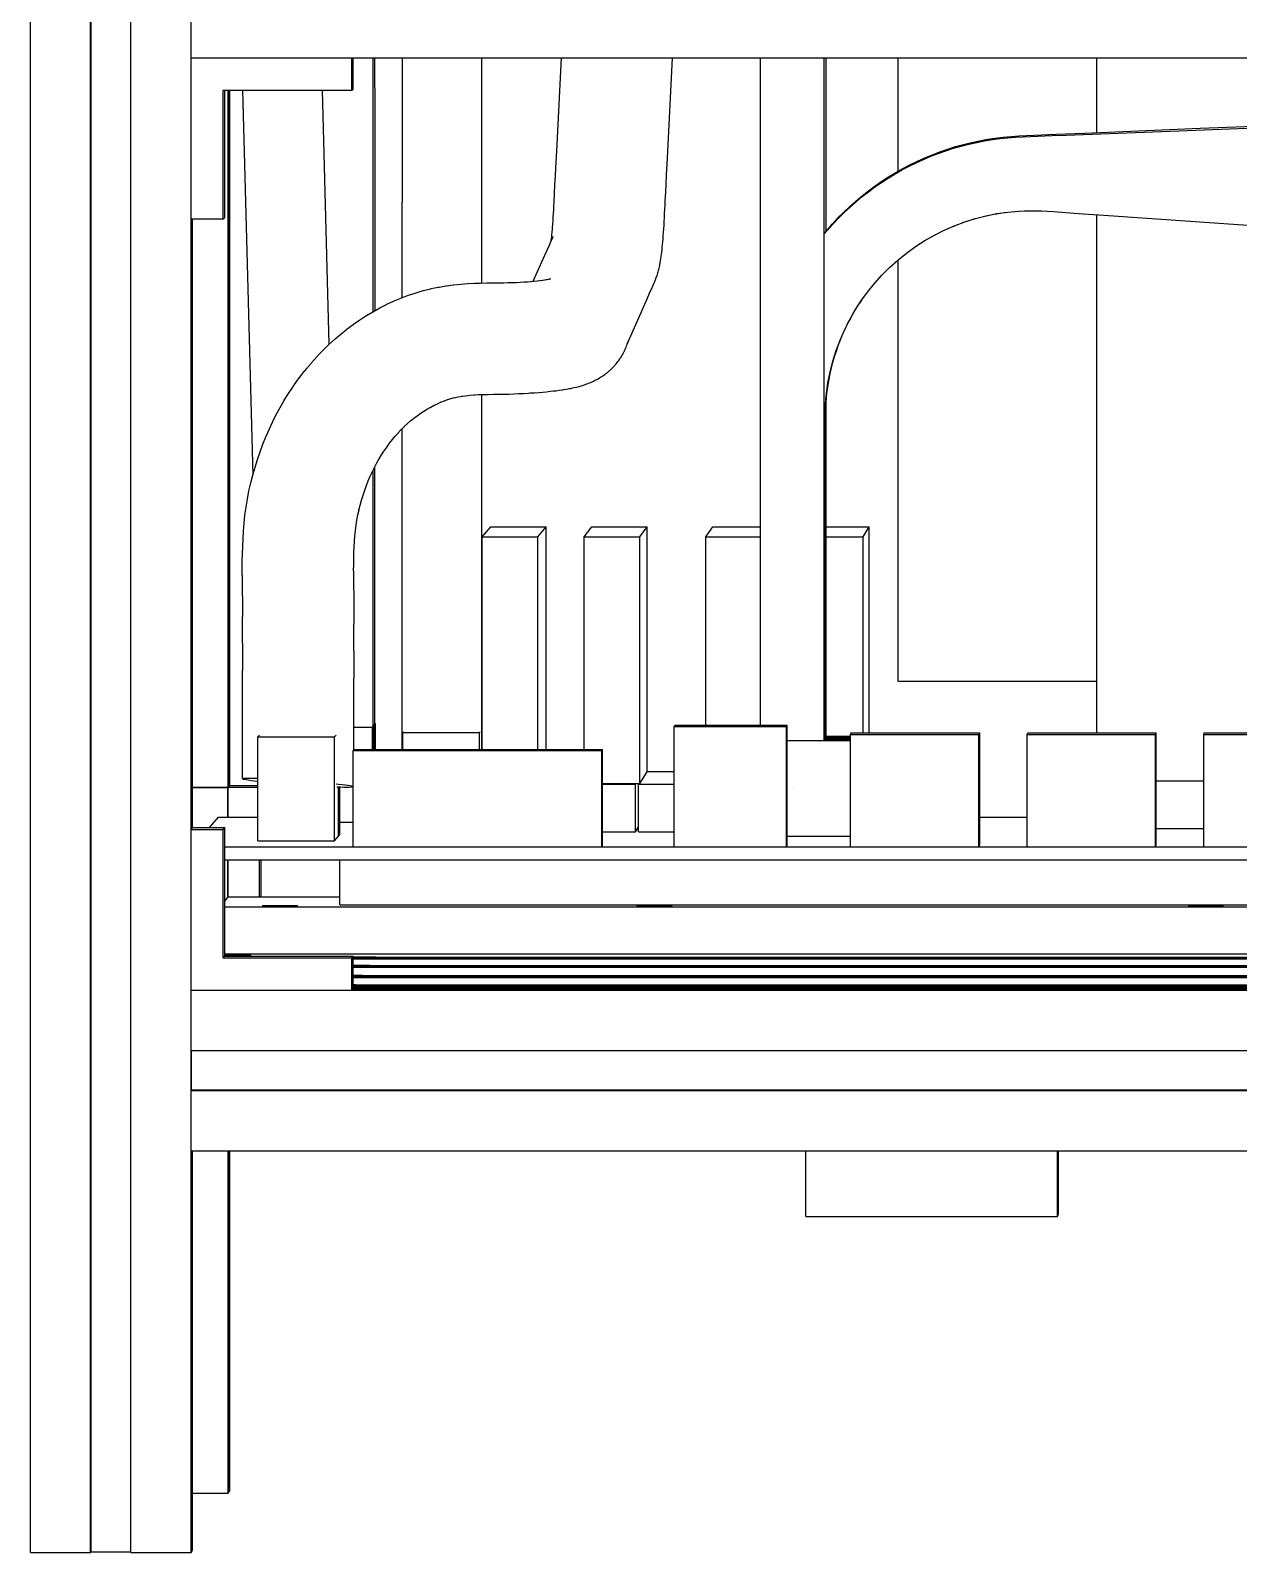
# Model space of a CAD drawing. Header units: millimetres. Extents: x -244 to 244, y -316 to 313.
# Drawn here: x -217.7 to -65.4, y -315.9 to -124.1 of the extents above; entities that cross this region are included whole.
import ezdxf

# ---------------------------------------------------------------- set-up
doc = ezdxf.new("R2010")
doc.units = ezdxf.units.MM
doc.layers.add('VISIBLE', color=7, linetype='Continuous')

msp = doc.modelspace()

# ---------------------------------------------------------------- linework, layer by layer
at = {"layer": 'VISIBLE'}
for p, q in [((-197.47, -315.95), (-197.47, 312.91)), ((-217.72, -315.95), (-217.72, -90.5)), ((-210.13, -315.95), (-210.13, -90.5)), ((-210.06, -315.85), (-210.06, -90.5)), ((-205.06, -315.95), (-205.06, -90.5)), ((-197.47, -127.59), (197.47, -127.59)), ((-177.22, -131.65), (-177.22, -127.59)), ((-177.04, -131.51), (-177.04, -127.59)), ((-174.52, -130.95), (-174.51, -128.06)), ((-174.51, -128.06), (-174.51, -127.59)), ((-174.3, -128.48), (-174.3, -127.59)), ((-174.3, -131.35), (-174.3, -128.48)), ((-170.87, -127.59), (-170.87, -145.75)), ((-160.82, -145.75), (-160.82, -127.59)), ((-151.37, -139.27), (-150.78, -127.59)), ((-137.41, -140.21), (-136.79, -127.59)), ((-125.67, -211.68), (-125.67, -127.59)), ((-117.63, -213.54), (-117.63, -127.59)), ((-117.4, -149.41), (-117.4, -127.59)), ((-108.32, -141.86), (-108.32, -127.59)), ((-83.27, -136.99), (-83.27, -127.59)), ((-193.42, -147.85), (-193.42, -131.65)), ((-193.42, -131.65), (-177.22, -131.65)), ((-193.22, -147.7), (-193.22, -131.65)), ((-192.78, -223.28), (-192.78, -131.65)), ((-192.71, -219.39), (-192.71, -131.65)), ((-192.66, -219.34), (-192.66, -131.65)), ((-192.59, -219.26), (-192.59, -131.65)), ((-191, -131.65), (-189.69, -180.17)), ((-180.94, -131.65), (-180.08, -163.69)), ((-177.22, -131.65), (-177.04, -131.51)), ((-174.52, -136.74), (-174.52, -130.95)), ((-174.3, -131.35), (-174.3, -137.09)), ((-72.92, -136.76), (40.78, -132.33)), ((-70.24, -136.45), (46.01, -131.68)), ((-174.52, -148.32), (-174.52, -136.74)), ((-174.3, -137.09), (-174.3, -148.58)), ((-99.09, -138.23), (-98.08, -138.01)), ((-98.42, -138.22), (-97.43, -138.03)), ((-98.08, -138.01), (-97.07, -137.83)), ((-97.43, -138.03), (-96.44, -137.87)), ((-97.07, -137.83), (-96.07, -137.69)), ((-96.44, -137.87), (-95.46, -137.74)), ((-96.07, -137.69), (-95.07, -137.57)), ((-95.46, -137.74), (-94.49, -137.64)), ((-95.07, -137.57), (-94.08, -137.47)), ((-94.49, -137.64), (-93.52, -137.57)), ((-94.08, -137.47), (-93.1, -137.4)), ((-93.52, -137.57), (-92.57, -137.51)), ((-93.1, -137.4), (-92.14, -137.34)), ((-92.57, -137.51), (-91.63, -137.47)), ((-92.57, -137.51), (-92.57, -137.51)), ((-92.57, -137.51), (-92.57, -137.51)), ((-92.14, -137.34), (-91.19, -137.3)), ((-91.63, -137.47), (-90.71, -137.43)), ((-91.19, -137.3), (-90.25, -137.26)), ((-90.71, -137.43), (-88.9, -137.37)), ((-90.71, -137.43), (-90.71, -137.43)), ((-90.71, -137.43), (-90.71, -137.43)), ((-90.25, -137.26), (-88.41, -137.19)), ((-88.9, -137.37), (-87.12, -137.31)), ((-88.41, -137.19), (-84.77, -137.05)), ((-87.12, -137.31), (-72.92, -136.76)), ((-84.77, -137.05), (-70.24, -136.45)), ((-151.48, -141.42), (-151.37, -139.27)), ((-105.12, -140.37), (-104.2, -139.98)), ((-104.96, -140.17), (-104.01, -139.78)), ((-104.2, -139.98), (-103.26, -139.62)), ((-104.01, -139.78), (-103.05, -139.41)), ((-103.26, -139.62), (-102.31, -139.28)), ((-103.05, -139.41), (-102.07, -139.07)), ((-102.31, -139.28), (-101.35, -138.97)), ((-102.07, -139.07), (-101.09, -138.76)), ((-101.35, -138.97), (-100.38, -138.7)), ((-101.09, -138.76), (-100.09, -138.48)), ((-100.38, -138.7), (-99.4, -138.44)), ((-100.09, -138.48), (-99.09, -138.23)), ((-99.4, -138.44), (-98.42, -138.22)), ((-99.09, -138.23), (-99.09, -138.23)), ((-151.53, -142.5), (-151.48, -141.42)), ((-137.52, -142.36), (-137.41, -140.21)), ((-108.71, -142.2), (-107.84, -141.7)), ((-108.63, -142.04), (-107.74, -141.53)), ((-107.84, -141.7), (-106.95, -141.23)), ((-107.74, -141.53), (-106.83, -141.05)), ((-106.95, -141.23), (-106.04, -140.79)), ((-106.83, -141.05), (-105.9, -140.6)), ((-106.04, -140.79), (-105.12, -140.37)), ((-105.9, -140.6), (-104.96, -140.17)), ((-151.64, -144.65), (-151.59, -143.58)), ((-151.59, -143.58), (-151.53, -142.5)), ((-137.62, -144.52), (-137.57, -143.44)), ((-137.57, -143.44), (-137.52, -142.36)), ((-112.06, -144.33), (-111.23, -143.72)), ((-112.06, -144.44), (-111.25, -143.84)), ((-111.25, -143.84), (-110.42, -143.27)), ((-111.23, -143.72), (-110.38, -143.13)), ((-110.42, -143.27), (-109.57, -142.72)), ((-110.38, -143.13), (-109.52, -142.57)), ((-109.57, -142.72), (-108.71, -142.2)), ((-109.52, -142.57), (-108.63, -142.04)), ((-170.87, -157.81), (-170.87, -145.75)), ((-160.82, -155.95), (-160.82, -145.75)), ((-151.72, -146.21), (-151.69, -145.7)), ((-151.69, -145.7), (-151.64, -144.65)), ((-137.7, -146.13), (-137.68, -145.6)), ((-137.68, -145.6), (-137.62, -144.52)), ((-114.43, -146.32), (-113.66, -145.63)), ((-114.39, -146.37), (-113.63, -145.7)), ((-113.66, -145.63), (-112.87, -144.97)), ((-113.63, -145.7), (-112.85, -145.06)), ((-112.87, -144.97), (-112.06, -144.33)), ((-112.85, -145.06), (-112.06, -144.44)), ((-193.42, -147.85), (-193.22, -147.7)), ((-151.83, -148.12), (-151.8, -147.67)), ((-151.8, -147.67), (-151.78, -147.2)), ((-151.78, -147.2), (-151.75, -146.71)), ((-151.75, -146.71), (-151.72, -146.21)), ((-137.81, -148.19), (-137.78, -147.69)), ((-137.78, -147.69), (-137.76, -147.18)), ((-137.76, -147.18), (-137.73, -146.66)), ((-137.73, -146.66), (-137.7, -146.13)), ((-115.91, -147.75), (-115.18, -147.02)), ((-115.84, -147.76), (-115.12, -147.05)), ((-115.18, -147.02), (-114.43, -146.32)), ((-115.12, -147.05), (-114.39, -146.37)), ((-98.59, -147.82), (-97.24, -147.48)), ((-97.6, -147.57), (-97.25, -147.49)), ((-97.25, -147.49), (-96.83, -147.4)), ((-97.24, -147.48), (-95.87, -147.2)), ((-97.24, -147.48), (-97.24, -147.48)), ((-97.24, -147.48), (-97.24, -147.48)), ((-96.29, -147.29), (-95.88, -147.21)), ((-95.88, -147.21), (-95.41, -147.14)), ((-95.87, -147.2), (-94.49, -147)), ((-95.87, -147.2), (-95.87, -147.2)), ((-95.87, -147.2), (-95.87, -147.2)), ((-94.97, -147.07), (-94.5, -147.01)), ((-94.5, -147.01), (-94.02, -146.96)), ((-94.49, -147), (-93.1, -146.88)), ((-94.49, -147), (-94.49, -147)), ((-94.49, -147), (-94.49, -147)), ((-93.59, -146.92), (-93.11, -146.89)), ((-93.11, -146.89), (-92.41, -146.85)), ((-93.1, -146.88), (-93.1, -146.88)), ((-92.41, -146.85), (-91.7, -146.84)), ((-91.7, -146.84), (-90.98, -146.85)), ((-90.98, -146.85), (-90.25, -146.87)), ((-90.25, -146.87), (-89.5, -146.9)), ((-89.5, -146.9), (-88.75, -146.95)), ((-88.75, -146.95), (-87.2, -147.06)), ((-87.2, -147.06), (-85.61, -147.17)), ((-85.61, -147.17), (-82.4, -147.4)), ((-83.27, -212.62), (-83.27, -147.34)), ((-82.4, -147.4), (-15.17, -152.06)), ((-197.47, -147.85), (-193.42, -147.85)), ((-197.39, -224.72), (-197.39, -147.85)), ((-197.34, -224.67), (-197.34, -147.85)), ((-197.27, -224.58), (-197.27, -147.85)), ((-174.52, -159.56), (-174.52, -148.32)), ((-174.3, -148.58), (-174.3, -159.44)), ((-151.97, -149.86), (-151.94, -149.53)), ((-151.94, -149.53), (-151.91, -149.17)), ((-151.92, -149.27), (-151.89, -148.95)), ((-151.91, -149.17), (-151.91, -149.17)), ((-151.89, -148.95), (-151.86, -148.54)), ((-151.86, -148.54), (-151.83, -148.12)), ((-137.93, -149.99), (-137.9, -149.57)), ((-137.9, -149.57), (-137.87, -149.14)), ((-137.87, -149.14), (-137.84, -148.67)), ((-137.84, -148.67), (-137.81, -148.19)), ((-117.63, -149.75), (-117.2, -149.24)), ((-117.63, -149.68), (-117.29, -149.28)), ((-117.29, -149.28), (-116.61, -148.51)), ((-117.2, -149.24), (-116.53, -148.49)), ((-116.61, -148.51), (-115.91, -147.75)), ((-116.53, -148.49), (-115.84, -147.76)), ((-103.76, -149.91), (-102.51, -149.29)), ((-102.68, -149.37), (-102.52, -149.29)), ((-102.52, -149.29), (-102.31, -149.2)), ((-102.51, -149.29), (-101.23, -148.73)), ((-102.51, -149.29), (-101.23, -148.73)), ((-102.51, -149.29), (-102.51, -149.29)), ((-102.51, -149.29), (-102.51, -149.29)), ((-101.45, -148.82), (-101.24, -148.74)), ((-101.24, -148.74), (-100.99, -148.64)), ((-101.23, -148.73), (-99.92, -148.24)), ((-101.23, -148.73), (-101.23, -148.73)), ((-101.23, -148.73), (-101.23, -148.73)), ((-100.19, -148.34), (-99.93, -148.25)), ((-99.93, -148.25), (-99.63, -148.15)), ((-99.92, -148.24), (-98.59, -147.82)), ((-99.92, -148.24), (-99.92, -148.24)), ((-99.92, -148.24), (-99.92, -148.24)), ((-98.9, -147.92), (-98.6, -147.83)), ((-98.6, -147.83), (-98.25, -147.74)), ((-98.59, -147.82), (-98.59, -147.82)), ((-98.59, -147.82), (-98.59, -147.82)), ((-152.87, -152.45), (-152.3, -151.18)), ((-152.3, -151.18), (-152.15, -150.86)), ((-152.15, -150.86), (-152.01, -150.54)), ((-152.06, -150.65), (-152.05, -150.58)), ((-152.05, -150.58), (-152.02, -150.31)), ((-152.02, -150.35), (-152, -150.18)), ((-152.02, -150.31), (-152.02, -150.31)), ((-152.01, -150.54), (-151.94, -150.39)), ((-152, -150.18), (-151.97, -149.86)), ((-151.94, -150.39), (-151.87, -150.24)), ((-151.87, -150.24), (-151.8, -150.09)), ((-138.09, -151.76), (-138.06, -151.43)), ((-138.06, -151.43), (-138.03, -151.1)), ((-138.03, -151.1), (-138, -150.75)), ((-138, -150.75), (-137.96, -150.38)), ((-137.96, -150.38), (-137.93, -149.99)), ((-107.27, -152.18), (-106.14, -151.36)), ((-106.2, -151.4), (-106.15, -151.37)), ((-106.15, -151.37), (-106.07, -151.31)), ((-106.14, -151.36), (-104.97, -150.61)), ((-106.14, -151.36), (-106.14, -151.36)), ((-106.14, -151.36), (-106.14, -151.36)), ((-105.06, -150.66), (-104.98, -150.61)), ((-104.98, -150.61), (-104.86, -150.54)), ((-104.97, -150.61), (-103.76, -149.91)), ((-104.97, -150.61), (-104.97, -150.6)), ((-104.97, -150.61), (-104.97, -150.61)), ((-103.89, -149.99), (-103.76, -149.92)), ((-103.76, -149.92), (-103.6, -149.84)), ((-103.76, -149.91), (-103.76, -149.91)), ((-103.76, -149.91), (-103.76, -149.91)), ((-154.33, -155.72), (-152.87, -152.45)), ((-138.35, -153.55), (-138.32, -153.39)), ((-138.32, -153.39), (-138.28, -153.18)), ((-138.28, -153.18), (-138.23, -152.84)), ((-138.23, -152.84), (-138.2, -152.61)), ((-138.2, -152.61), (-138.16, -152.35)), ((-138.16, -152.35), (-138.13, -152.07)), ((-138.13, -152.07), (-138.09, -151.76)), ((-109.4, -153.99), (-108.36, -153.05)), ((-108.37, -153.06), (-108.35, -153.05)), ((-108.36, -153.05), (-107.27, -152.18)), ((-108.36, -153.05), (-108.36, -153.05)), ((-108.32, -206.12), (-108.32, -153.03)), ((-107.3, -152.2), (-107.28, -152.18)), ((-107.28, -152.18), (-107.23, -152.15)), ((-107.27, -152.18), (-107.27, -152.18)), ((-107.27, -152.18), (-107.27, -152.18)), ((-138.87, -155.43), (-138.81, -155.27)), ((-138.81, -155.27), (-138.75, -155.11)), ((-138.75, -155.11), (-138.71, -155)), ((-138.71, -155), (-138.66, -154.84)), ((-138.66, -154.84), (-138.61, -154.67)), ((-138.61, -154.67), (-138.58, -154.55)), ((-138.58, -154.55), (-138.53, -154.38)), ((-138.53, -154.38), (-138.5, -154.24)), ((-138.5, -154.24), (-138.46, -154.07)), ((-138.46, -154.07), (-138.42, -153.91)), ((-138.42, -153.91), (-138.38, -153.74)), ((-138.38, -153.74), (-138.35, -153.55)), ((-111.32, -156.02), (-110.39, -154.98)), ((-110.39, -154.98), (-109.4, -153.99)), ((-170.06, -157.5), (-169.2, -157.21)), ((-169.2, -157.21), (-169.11, -157.18)), ((-169.11, -157.18), (-169.07, -157.17)), ((-169.07, -157.17), (-168.19, -156.91)), ((-168.19, -156.91), (-168.15, -156.9)), ((-168.15, -156.9), (-167.27, -156.68)), ((-167.27, -156.68), (-167.23, -156.67)), ((-167.23, -156.67), (-167.18, -156.66)), ((-167.18, -156.66), (-166.3, -156.48)), ((-166.3, -156.48), (-166.25, -156.47)), ((-166.25, -156.47), (-166.21, -156.46)), ((-166.21, -156.46), (-165.33, -156.31)), ((-165.33, -156.31), (-165.28, -156.31)), ((-165.28, -156.31), (-164.42, -156.19)), ((-164.42, -156.19), (-164.37, -156.18)), ((-164.37, -156.18), (-164.32, -156.18)), ((-164.32, -156.18), (-163.47, -156.09)), ((-163.47, -156.09), (-163.42, -156.09)), ((-163.42, -156.09), (-162.59, -156.02)), ((-162.59, -156.02), (-162.54, -156.02)), ((-162.54, -156.02), (-161.74, -155.98)), ((-161.74, -155.98), (-161.69, -155.98)), ((-161.69, -155.98), (-160.92, -155.95)), ((-160.92, -155.95), (-160.17, -155.93)), ((-160.17, -155.93), (-160.12, -155.93)), ((-160.12, -155.93), (-159.41, -155.92)), ((-159.41, -155.92), (-158.73, -155.92)), ((-158.73, -155.92), (-158.09, -155.91)), ((-158.09, -155.91), (-157.47, -155.9)), ((-157.52, -155.9), (-156.95, -155.89)), ((-157.47, -155.9), (-157.47, -155.9)), ((-156.97, -155.89), (-156.46, -155.87)), ((-156.95, -155.89), (-156.95, -155.89)), ((-156.47, -155.87), (-155.99, -155.84)), ((-156.46, -155.87), (-156.46, -155.87)), ((-155.99, -155.84), (-155.48, -155.81)), ((-155.52, -155.81), (-155.06, -155.78)), ((-155.48, -155.81), (-155.48, -155.81)), ((-155.06, -155.78), (-154.59, -155.74)), ((-154.62, -155.74), (-154.21, -155.71)), ((-154.59, -155.74), (-154.59, -155.74)), ((-154.21, -155.71), (-153.78, -155.66)), ((-153.83, -155.67), (-153.45, -155.63)), ((-153.78, -155.66), (-153.78, -155.66)), ((-153.49, -155.63), (-153.14, -155.59)), ((-153.45, -155.63), (-153.45, -155.63)), ((-153.18, -155.6), (-152.86, -155.55)), ((-153.14, -155.59), (-153.14, -155.59)), ((-152.91, -155.56), (-152.6, -155.51)), ((-152.86, -155.55), (-152.86, -155.55)), ((-152.68, -155.52), (-152.44, -155.48)), ((-152.6, -155.51), (-152.6, -155.51)), ((-152.48, -155.49), (-152.24, -155.44)), ((-152.44, -155.48), (-152.44, -155.48)), ((-152.31, -155.46), (-152.21, -155.44)), ((-152.24, -155.44), (-152.14, -155.42)), ((-152.24, -155.44), (-152.24, -155.44)), ((-152.23, -155.44), (-152.23, -155.44)), ((-152.23, -155.44), (-152.23, -155.44)), ((-152.21, -155.43), (-152.09, -155.4)), ((-152.14, -155.42), (-152.14, -155.42)), ((-152.09, -155.4), (-152.09, -155.4)), ((-140.1, -158.22), (-139.53, -156.94)), ((-139.53, -156.94), (-139.39, -156.62)), ((-139.39, -156.62), (-139.25, -156.31)), ((-139.25, -156.31), (-139.18, -156.16)), ((-139.23, -156.26), (-139.11, -156.01)), ((-139.18, -156.16), (-139.18, -156.16)), ((-139.11, -156.01), (-139.07, -155.93)), ((-139.07, -155.93), (-139.01, -155.77)), ((-139.01, -155.77), (-138.97, -155.69)), ((-138.97, -155.69), (-138.94, -155.61)), ((-138.94, -155.61), (-138.9, -155.53)), ((-138.9, -155.53), (-138.87, -155.43)), ((-113.01, -158.24), (-112.2, -157.11)), ((-112.2, -157.11), (-111.32, -156.02)), ((-174.47, -159.53), (-173.67, -159.09)), ((-173.67, -159.09), (-172.85, -158.67)), ((-172.85, -158.67), (-172.77, -158.63)), ((-172.77, -158.63), (-171.94, -158.25)), ((-171.94, -158.25), (-171.85, -158.21)), ((-171.85, -158.21), (-171.01, -157.86)), ((-171.01, -157.86), (-170.92, -157.83)), ((-170.92, -157.83), (-170.06, -157.5)), ((-142.36, -163.36), (-140.1, -158.22)), ((-113.99, -159.81), (-113.61, -159.18)), ((-113.77, -159.42), (-113.01, -158.24)), ((-113.61, -159.18), (-113.4, -158.84)), ((-113.16, -158.47), (-112.91, -158.09)), ((-177.04, -161.18), (-176.97, -161.13)), ((-176.97, -161.13), (-176.2, -160.6)), ((-176.2, -160.6), (-175.42, -160.09)), ((-175.42, -160.09), (-175.35, -160.05)), ((-175.35, -160.05), (-174.55, -159.57)), ((-174.55, -159.57), (-174.47, -159.53)), ((-115.09, -161.88), (-114.46, -160.63)), ((-115.01, -161.78), (-114.69, -161.11)), ((-114.69, -161.11), (-114.35, -160.46)), ((-114.46, -160.63), (-113.77, -159.42)), ((-114.35, -160.46), (-113.99, -159.81)), ((-180.08, -163.69), (-179.37, -163.05)), ((-179.37, -163.05), (-179.31, -162.99)), ((-179.31, -162.99), (-178.59, -162.38)), ((-178.59, -162.38), (-177.86, -161.79)), ((-177.86, -161.79), (-177.79, -161.74)), ((-177.79, -161.74), (-177.04, -161.18)), ((-115.64, -163.16), (-115.09, -161.88)), ((-115.6, -163.13), (-115.32, -162.45)), ((-115.32, -162.45), (-115.01, -161.78)), ((-181.48, -165.1), (-180.82, -164.41)), ((-180.82, -164.41), (-180.76, -164.35)), ((-180.76, -164.35), (-180.08, -163.69)), ((-143.12, -165.04), (-142.96, -164.74)), ((-142.96, -164.74), (-142.91, -164.65)), ((-142.91, -164.65), (-142.76, -164.34)), ((-142.76, -164.34), (-142.69, -164.18)), ((-142.69, -164.18), (-142.66, -164.1)), ((-142.66, -164.1), (-142.63, -164.02)), ((-142.63, -164.02), (-142.56, -163.85)), ((-142.56, -163.85), (-142.5, -163.69)), ((-142.5, -163.69), (-142.45, -163.53)), ((-142.49, -163.66), (-142.36, -163.36)), ((-142.48, -163.62), (-142.47, -163.61)), ((-142.47, -163.61), (-142.47, -163.61)), ((-142.45, -163.53), (-142.39, -163.36)), ((-142.39, -163.36), (-142.39, -163.36)), ((-116.55, -165.8), (-116.13, -164.47)), ((-116.34, -165.22), (-116.11, -164.52)), ((-116.13, -164.47), (-115.64, -163.16)), ((-116.11, -164.52), (-115.87, -163.82)), ((-115.87, -163.82), (-115.6, -163.13)), ((-183.42, -167.36), (-182.85, -166.66)), ((-182.85, -166.66), (-182.81, -166.6)), ((-182.81, -166.6), (-182.18, -165.87)), ((-182.18, -165.87), (-182.13, -165.81)), ((-182.13, -165.81), (-181.53, -165.15)), ((-181.53, -165.15), (-181.48, -165.1)), ((-144.69, -166.97), (-144.6, -166.89)), ((-144.6, -166.89), (-144.54, -166.83)), ((-144.54, -166.83), (-144.47, -166.77)), ((-144.47, -166.77), (-144.41, -166.71)), ((-144.41, -166.71), (-144.29, -166.59)), ((-144.29, -166.59), (-144.17, -166.46)), ((-144.17, -166.46), (-144.06, -166.33)), ((-144.06, -166.33), (-143.98, -166.25)), ((-143.98, -166.25), (-143.87, -166.12)), ((-143.87, -166.12), (-143.76, -165.98)), ((-143.76, -165.98), (-143.65, -165.85)), ((-143.65, -165.85), (-143.55, -165.71)), ((-143.55, -165.71), (-143.45, -165.57)), ((-143.45, -165.57), (-143.36, -165.42)), ((-143.45, -165.57), (-143.4, -165.48)), ((-143.45, -165.57), (-143.45, -165.57)), ((-143.4, -165.48), (-143.38, -165.46)), ((-143.36, -165.42), (-143.3, -165.33)), ((-143.3, -165.33), (-143.12, -165.04)), ((-143.3, -165.33), (-143.3, -165.33)), ((-143.3, -165.33), (-143.3, -165.33)), ((-116.9, -167.16), (-116.55, -165.8)), ((-116.89, -167.36), (-116.73, -166.64)), ((-116.73, -166.64), (-116.54, -165.93)), ((-116.54, -165.93), (-116.34, -165.22)), ((-184.61, -169), (-184.05, -168.2)), ((-184.05, -168.2), (-183.46, -167.42)), ((-183.46, -167.42), (-183.42, -167.36)), ((-148.13, -168.86), (-147.9, -168.78)), ((-147.9, -168.78), (-147.58, -168.67)), ((-147.58, -168.67), (-147.43, -168.61)), ((-147.43, -168.61), (-147.23, -168.53)), ((-147.23, -168.53), (-147.07, -168.47)), ((-147.07, -168.47), (-146.91, -168.4)), ((-146.91, -168.4), (-146.74, -168.32)), ((-146.74, -168.32), (-146.59, -168.25)), ((-146.59, -168.25), (-146.43, -168.17)), ((-146.43, -168.17), (-146.28, -168.09)), ((-146.28, -168.09), (-146.13, -168.01)), ((-146.13, -168.01), (-145.99, -167.92)), ((-145.99, -167.92), (-145.84, -167.83)), ((-145.84, -167.83), (-145.7, -167.74)), ((-145.7, -167.74), (-145.55, -167.65)), ((-145.55, -167.65), (-145.41, -167.55)), ((-145.41, -167.55), (-145.29, -167.46)), ((-145.29, -167.46), (-145.16, -167.36)), ((-145.16, -167.36), (-145.02, -167.25)), ((-145.02, -167.25), (-144.89, -167.14)), ((-144.89, -167.14), (-144.76, -167.03)), ((-144.76, -167.03), (-144.69, -166.97)), ((-117.37, -169.91), (-117.17, -168.52)), ((-117.26, -169.55), (-117.16, -168.81)), ((-117.17, -168.52), (-116.9, -167.16)), ((-117.17, -168.52), (-116.9, -167.16)), ((-117.16, -168.81), (-117.04, -168.08)), ((-117.04, -168.08), (-116.89, -167.36)), ((-185.75, -170.77), (-185.72, -170.72)), ((-185.72, -170.72), (-185.19, -169.88)), ((-185.19, -169.88), (-184.65, -169.06)), ((-184.65, -169.06), (-184.61, -169)), ((-165.57, -170.8), (-165.1, -170.63)), ((-165.14, -170.65), (-164.68, -170.51)), ((-165.1, -170.63), (-165.1, -170.63)), ((-164.72, -170.52), (-164.25, -170.39)), ((-164.68, -170.51), (-164.68, -170.51)), ((-164.28, -170.4), (-163.81, -170.3)), ((-164.25, -170.39), (-164.25, -170.39)), ((-163.81, -170.3), (-163.26, -170.2)), ((-163.37, -170.22), (-162.89, -170.15)), ((-163.26, -170.2), (-163.26, -170.2)), ((-162.89, -170.15), (-162.3, -170.09)), ((-162.3, -170.09), (-161.7, -170.04)), ((-161.83, -170.05), (-161.28, -170.02)), ((-161.7, -170.04), (-161.7, -170.04)), ((-161.28, -170.02), (-160.64, -170)), ((-160.82, -214.73), (-160.82, -170)), ((-160.64, -170), (-160, -169.98)), ((-160, -169.98), (-159.34, -169.97)), ((-159.34, -169.97), (-158.68, -169.97)), ((-158.68, -169.97), (-158.02, -169.96)), ((-158.02, -169.96), (-157.38, -169.94)), ((-157.38, -169.94), (-156.75, -169.92)), ((-156.75, -169.92), (-156.14, -169.89)), ((-156.14, -169.89), (-155.55, -169.86)), ((-155.55, -169.86), (-154.98, -169.83)), ((-154.98, -169.83), (-154.7, -169.81)), ((-154.7, -169.81), (-154.15, -169.78)), ((-154.15, -169.78), (-153.63, -169.74)), ((-153.63, -169.74), (-153.12, -169.69)), ((-153.12, -169.69), (-152.65, -169.65)), ((-152.65, -169.65), (-152.19, -169.6)), ((-152.19, -169.6), (-151.76, -169.55)), ((-151.76, -169.55), (-151.45, -169.52)), ((-151.45, -169.52), (-151.04, -169.46)), ((-151.04, -169.46), (-150.65, -169.4)), ((-150.65, -169.4), (-150.5, -169.38)), ((-150.5, -169.38), (-150.13, -169.32)), ((-150.13, -169.32), (-149.79, -169.26)), ((-149.79, -169.26), (-149.63, -169.23)), ((-149.63, -169.23), (-149.32, -169.16)), ((-149.32, -169.16), (-149.16, -169.13)), ((-149.16, -169.13), (-148.87, -169.06)), ((-148.87, -169.06), (-148.71, -169.02)), ((-148.71, -169.02), (-148.55, -168.98)), ((-148.55, -168.98), (-148.29, -168.9)), ((-148.29, -168.9), (-148.13, -168.86)), ((-117.49, -171.33), (-117.44, -170.61)), ((-117.44, -170.61), (-117.37, -169.91)), ((-117.4, -171.04), (-117.34, -170.29)), ((-117.34, -170.29), (-117.26, -169.55)), ((-187.17, -173.41), (-186.72, -172.51)), ((-186.72, -172.51), (-186.24, -171.63)), ((-186.24, -171.63), (-185.75, -170.77)), ((-168.98, -172.68), (-168.52, -172.35)), ((-168.57, -172.39), (-168.12, -172.09)), ((-168.52, -172.35), (-168.52, -172.35)), ((-168.12, -172.09), (-167.64, -171.8)), ((-167.71, -171.84), (-167.32, -171.62)), ((-167.64, -171.8), (-167.64, -171.8)), ((-167.32, -171.62), (-166.83, -171.36)), ((-166.85, -171.37), (-166.42, -171.16)), ((-166.83, -171.36), (-166.83, -171.36)), ((-166.42, -171.16), (-165.93, -170.94)), ((-166, -170.97), (-165.52, -170.78)), ((-165.93, -170.94), (-165.93, -170.94)), ((-165.52, -170.78), (-165.52, -170.78)), ((-117.54, -172.8), (-117.52, -172.06)), ((-117.52, -172.06), (-117.49, -171.33)), ((-117.48, -173.39), (-117.47, -172.59)), ((-117.47, -172.59), (-117.44, -171.81)), ((-117.44, -171.81), (-117.4, -171.04)), ((-117.4, -213.12), (-117.4, -171.03)), ((-188.01, -175.25), (-187.6, -174.32)), ((-187.6, -174.32), (-187.17, -173.41)), ((-171.35, -174.83), (-170.98, -174.43)), ((-170.98, -174.43), (-170.56, -174.02)), ((-170.87, -214.73), (-170.87, -174.33)), ((-170.59, -174.05), (-170.19, -173.67)), ((-170.56, -174.02), (-170.56, -174.02)), ((-170.19, -173.67), (-169.75, -173.29)), ((-169.8, -173.33), (-169.37, -172.98)), ((-169.75, -173.29), (-169.75, -173.29)), ((-169.38, -172.99), (-168.98, -172.68)), ((-169.37, -172.98), (-169.37, -172.98)), ((-117.55, -174.32), (-117.54, -172.8)), ((-117.55, -174.32), (-117.55, -174.35)), ((-117.55, -174.35), (-117.55, -174.99)), ((-117.48, -175.02), (-117.48, -173.39)), ((-188.77, -177.22), (-188.42, -176.27)), ((-188.42, -176.27), (-188.04, -175.34)), ((-188.04, -175.34), (-188.01, -175.25)), ((-172.79, -176.62), (-172.44, -176.14)), ((-172.44, -176.14), (-172.07, -175.66)), ((-172.09, -175.69), (-171.73, -175.26)), ((-172.07, -175.66), (-172.07, -175.66)), ((-171.73, -175.26), (-171.33, -174.81)), ((-171.33, -174.81), (-171.33, -174.81)), ((-117.55, -176.76), (-117.55, -174.99)), ((-117.48, -175.02), (-117.47, -176.7)), ((-189.4, -179.16), (-189.1, -178.18)), ((-189.1, -178.18), (-188.77, -177.22)), ((-174.05, -178.63), (-173.74, -178.08)), ((-173.75, -178.1), (-173.45, -177.61)), ((-173.74, -178.08), (-173.74, -178.08)), ((-173.45, -177.61), (-173.12, -177.08)), ((-173.12, -177.08), (-172.76, -176.58)), ((-172.76, -176.58), (-172.76, -176.58)), ((-117.55, -190.98), (-117.55, -176.76)), ((-117.48, -192.03), (-117.47, -178.4)), ((-117.47, -178.4), (-117.47, -176.7)), ((-189.94, -181.15), (-189.68, -180.15)), ((-189.68, -180.15), (-189.4, -179.16)), ((-175.13, -180.88), (-174.88, -180.29)), ((-174.88, -180.29), (-174.61, -179.71)), ((-174.61, -179.72), (-174.35, -179.19)), ((-174.61, -179.71), (-174.61, -179.71)), ((-174.52, -214.73), (-174.52, -179.53)), ((-174.35, -179.19), (-174.05, -178.63)), ((-174.3, -211.55), (-174.3, -179.1)), ((-190.37, -183.18), (-190.17, -182.16)), ((-190.17, -182.16), (-189.94, -181.15)), ((-175.78, -182.67), (-175.57, -182.05)), ((-175.57, -182.05), (-175.35, -181.44)), ((-175.36, -181.47), (-175.13, -180.88)), ((-175.35, -181.44), (-175.35, -181.44)), ((-190.54, -184.2), (-190.37, -183.18)), ((-176.3, -184.57), (-176.14, -183.93)), ((-176.14, -183.93), (-175.97, -183.3)), ((-175.97, -183.3), (-175.78, -182.67)), ((-190.78, -186.22), (-190.68, -185.21)), ((-190.68, -185.21), (-190.54, -184.2)), ((-176.66, -186.48), (-176.56, -185.82)), ((-176.56, -185.82), (-176.43, -185.18)), ((-176.43, -185.18), (-176.29, -184.54)), ((-176.43, -185.18), (-176.43, -185.18)), ((-176.29, -184.54), (-176.29, -184.54)), ((-190.92, -188.19), (-190.86, -187.21)), ((-190.86, -187.21), (-190.78, -186.22)), ((-176.87, -188.5), (-176.82, -187.81)), ((-176.82, -187.81), (-176.75, -187.14)), ((-176.75, -187.14), (-176.66, -186.48)), ((-160.75, -187.93), (-159.69, -186.69)), ((-160.75, -214.73), (-160.75, -187.93)), ((-160.75, -187.93), (-153.73, -187.93)), ((-159.69, -186.69), (-152.72, -186.69)), ((-153.73, -187.93), (-152.72, -186.69)), ((-153.73, -214.73), (-153.73, -187.93)), ((-152.72, -214.73), (-152.72, -186.69)), ((-147.92, -187.93), (-146.94, -186.69)), ((-147.92, -214.73), (-147.92, -187.93)), ((-147.92, -187.93), (-140.9, -187.93)), ((-146.94, -186.69), (-139.96, -186.69)), ((-140.9, -187.93), (-139.96, -186.69)), ((-140.9, -219.02), (-140.9, -187.93)), ((-139.96, -217.57), (-139.96, -186.69)), ((-132.57, -187.93), (-131.7, -186.69)), ((-132.57, -211.68), (-132.57, -187.93)), ((-132.57, -187.93), (-125.67, -187.93)), ((-131.7, -186.69), (-125.67, -186.69)), ((-117.4, -186.69), (-111.97, -186.69)), ((-117.4, -187.93), (-112.72, -187.93)), ((-112.72, -187.93), (-111.97, -186.69)), ((-112.72, -212.62), (-112.72, -187.93)), ((-111.97, -212.62), (-111.97, -186.69)), ((-190.99, -190.1), (-190.96, -189.16)), ((-190.96, -189.16), (-190.92, -188.19)), ((-176.93, -189.93), (-176.91, -189.21)), ((-176.91, -189.21), (-176.87, -188.5)), ((-191.02, -191.92), (-191.01, -191.02)), ((-191.01, -191.02), (-190.99, -190.1)), ((-176.97, -192.23), (-176.96, -191.44)), ((-176.96, -191.44), (-176.95, -190.68)), ((-176.95, -190.68), (-176.93, -189.93)), ((-117.55, -213.4), (-117.55, -190.98)), ((-191.02, -192.81), (-191.02, -191.92)), ((-191.02, -192.81), (-191.01, -194.56)), ((-176.97, -192.23), (-176.97, -193.85)), ((-117.48, -213.26), (-117.48, -192.03)), ((-191.01, -194.56), (-191, -196.27)), ((-176.97, -193.85), (-176.95, -195.51)), ((-176.95, -195.51), (-176.94, -197.21)), ((-191, -196.27), (-191, -197.96)), ((-176.94, -197.21), (-176.93, -198.93)), ((-191, -201.35), (-191, -197.96)), ((-176.94, -202.36), (-176.93, -198.93)), ((-117.55, -199.04), (-117.55, -213.4)), ((-191, -201.35), (-191, -204.77)), ((-176.94, -202.36), (-176.94, -205.76)), ((-191, -218.41), (-191, -204.77)), ((-176.94, -214.75), (-176.94, -205.76)), ((-108.32, -206.12), (-83.27, -206.12)), ((-189.05, -213.15), (-188.85, -212.92)), ((-179.37, -213.15), (-179.18, -212.92)), ((-176.94, -211.92), (-174.61, -211.92)), ((-174.61, -211.92), (-174.43, -211.71)), ((-174.61, -214.73), (-174.61, -211.92)), ((-174.52, -211.66), (-174.39, -211.66)), ((-174.52, -211.71), (-174.43, -211.71)), ((-174.43, -214.73), (-174.43, -211.71)), ((-174.39, -211.66), (-174.22, -211.45)), ((-174.39, -214.73), (-174.39, -211.66)), ((-174.3, -211.45), (-174.22, -211.45)), ((-174.22, -214.73), (-174.22, -211.45)), ((-170.75, -212.58), (-170.68, -212.5)), ((-170.75, -214.73), (-170.75, -212.58)), ((-170.75, -212.58), (-161.09, -212.58)), ((-161.09, -212.58), (-161.03, -212.5)), ((-161.09, -214.73), (-161.09, -212.58)), ((-136.57, -211.84), (-136.47, -211.68)), ((-136.57, -227.01), (-136.57, -211.84)), ((-136.57, -211.84), (-122.41, -211.84)), ((-136.47, -211.68), (-122.31, -211.68)), ((-122.41, -211.84), (-122.31, -211.68)), ((-122.41, -227.01), (-122.41, -211.84)), ((-122.31, -226.84), (-122.31, -211.68)), ((-114.31, -212.85), (-114.19, -212.62)), ((-114.31, -227.01), (-114.31, -212.85)), ((-114.31, -212.85), (-98.13, -212.85)), ((-114.19, -212.62), (-98.02, -212.62)), ((-98.13, -212.85), (-98.02, -212.62)), ((-98.13, -227.01), (-98.13, -212.85)), ((-98.02, -226.77), (-98.02, -212.62)), ((-92.06, -212.85), (-91.96, -212.62)), ((-92.06, -227.01), (-92.06, -212.85)), ((-92.06, -212.85), (-75.87, -212.85)), ((-91.96, -212.62), (-75.79, -212.62)), ((-75.87, -212.85), (-75.79, -212.62)), ((-75.87, -227.01), (-75.87, -212.85)), ((-75.79, -226.77), (-75.79, -212.62)), ((-69.8, -212.85), (-69.73, -212.62)), ((-69.8, -227.01), (-69.8, -212.85)), ((-69.8, -212.85), (-53.62, -212.85)), ((-69.73, -212.62), (-53.56, -212.62)), ((-189.05, -226.25), (-189.05, -213.15)), ((-189.05, -213.15), (-179.37, -213.15)), ((-179.37, -226.25), (-179.37, -213.15)), ((-177.04, -214.87), (-176.92, -214.73)), ((-176.92, -214.73), (-145.58, -214.73)), ((-145.68, -214.87), (-145.58, -214.73)), ((-145.58, -226.86), (-145.58, -214.73)), ((-122.31, -213.59), (-114.31, -213.59)), ((-117.63, -213.45), (-114.31, -213.45)), ((-117.63, -213.5), (-114.31, -213.5)), ((-117.55, -213.31), (-114.31, -213.31)), ((-117.55, -213.36), (-114.31, -213.36)), ((-117.48, -213.17), (-114.31, -213.17)), ((-117.48, -213.22), (-114.31, -213.22)), ((-117.4, -213.08), (-114.31, -213.08)), ((-177.04, -227.01), (-177.04, -214.87)), ((-177.04, -214.87), (-145.68, -214.87)), ((-145.68, -227.01), (-145.68, -214.87)), ((-191, -218.41), (-190.95, -218.38)), ((-191, -218.41), (-190.98, -218.43)), ((-191, -218.41), (-190.98, -218.43)), ((-190.98, -218.43), (-190.89, -218.46)), ((-190.95, -218.38), (-190.83, -218.37)), ((-190.89, -218.46), (-190.74, -218.5)), ((-190.83, -218.37), (-190.65, -218.35)), ((-190.74, -218.5), (-190.53, -218.54)), ((-190.65, -218.35), (-190.4, -218.35)), ((-190.53, -218.54), (-190.25, -218.58)), ((-190.4, -218.35), (-190.09, -218.35)), ((-190.25, -218.58), (-189.91, -218.63)), ((-190.25, -218.58), (-189.91, -218.63)), ((-190.09, -218.35), (-189.72, -218.35)), ((-189.91, -218.63), (-189.51, -218.68)), ((-189.91, -218.63), (-189.51, -218.68)), ((-189.72, -218.35), (-189.29, -218.36)), ((-189.51, -218.68), (-189.06, -218.73)), ((-189.29, -218.36), (-189.05, -218.37)), ((-140.9, -219.02), (-139.96, -217.57)), ((-139.96, -217.5), (-136.57, -217.5)), ((-197.27, -219.48), (-189.05, -219.48)), ((-197.27, -219.52), (-192.82, -219.52)), ((-192.82, -219.52), (-192.59, -219.26)), ((-192.82, -223.28), (-192.82, -219.52)), ((-192.59, -219.26), (-189.05, -219.26)), ((-189.06, -218.73), (-189.05, -218.73)), ((-179.18, -219.05), (-178.88, -219.09)), ((-179.09, -219.44), (-178.64, -219.46)), ((-178.9, -225.66), (-178.9, -219.45)), ((-178.89, -225.65), (-178.89, -219.45)), ((-178.88, -219.09), (-178.42, -219.14)), ((-178.73, -225.44), (-178.73, -219.45)), ((-178.64, -219.46), (-178.22, -219.47)), ((-178.42, -219.14), (-178.03, -219.19)), ((-178.22, -219.47), (-177.85, -219.47)), ((-178.03, -219.19), (-177.69, -219.23)), ((-177.85, -219.47), (-177.54, -219.47)), ((-177.69, -219.23), (-177.41, -219.28)), ((-177.54, -219.47), (-177.29, -219.46)), ((-177.41, -219.28), (-177.19, -219.32)), ((-177.29, -219.46), (-177.11, -219.45)), ((-177.19, -219.32), (-177.04, -219.35)), ((-177.11, -219.45), (-177.04, -219.44)), ((-177.04, -219.35), (-177.04, -219.35)), ((-145.58, -219.02), (-140.9, -219.02)), ((-145.58, -219.09), (-141.45, -219.09)), ((-141.45, -219.09), (-141.4, -219.02)), ((-141.45, -225.11), (-141.45, -219.09)), ((-141.04, -219.09), (-141, -219.02)), ((-141.04, -225.11), (-141.04, -219.09)), ((-141.04, -219.09), (-136.57, -219.09)), ((-121.68, -219.62), (-121.68, -219.62)), ((-121.68, -219.62), (-121.67, -219.62)), ((-75.79, -218.71), (-69.8, -218.71)), ((-195.16, -224.58), (-194.03, -223.28)), ((-194.03, -223.28), (-189.05, -223.28)), ((-178.73, -223.9), (-177.04, -223.9)), ((-98.02, -223.28), (-92.06, -223.28)), ((-197.47, -224.81), (-197.23, -224.54)), ((-197.47, -224.81), (-193.42, -224.81)), ((-197.27, -224.54), (-197.23, -224.54)), ((-197.27, -224.58), (-193.22, -224.58)), ((-197.23, -224.58), (-197.23, -224.54)), ((-193.42, -224.81), (-193.22, -224.58)), ((-193.42, -241.01), (-193.42, -224.81)), ((-193.22, -240.77), (-193.22, -224.58)), ((-189.05, -226.25), (-179.37, -226.25)), ((-179.37, -226.25), (-178.9, -225.66)), ((-178.9, -225.65), (-178.89, -225.65)), ((-178.89, -225.65), (-178.73, -225.44)), ((-145.58, -225.11), (-141.45, -225.11)), ((-141.45, -225.11), (-141.04, -224.47)), ((-141.04, -225.11), (-136.57, -225.11)), ((-122.31, -225.65), (-114.31, -225.65)), ((-75.79, -224.71), (-69.8, -224.71)), ((-193.22, -227.01), (111.28, -227.01)), ((-145.68, -227.01), (-145.58, -226.86)), ((-122.41, -227.01), (-122.31, -226.84)), ((-98.13, -227.01), (-98.02, -226.77)), ((-75.87, -227.01), (-75.79, -226.77)), ((-193.22, -228.63), (111.28, -228.63)), ((-192.82, -233.36), (-192.82, -228.63)), ((-192.78, -233.32), (-192.78, -228.63)), ((-188.83, -233.32), (-188.83, -228.63)), ((-188.64, -233.32), (-188.64, -228.63)), ((-178.71, -234.31), (-178.71, -228.63)), ((-193.22, -233.85), (-192.78, -233.32)), ((-192.78, -233.32), (-178.71, -233.32)), ((-193.22, -234.55), (-14.91, -234.55)), ((-188.49, -234.43), (-188.48, -234.43)), ((-188.49, -234.43), (-188.46, -234.43)), ((-188.48, -234.43), (-188.46, -234.43)), ((-188.46, -234.43), (-188.42, -234.42)), ((-188.46, -234.43), (-188.37, -234.44)), ((-188.42, -234.42), (-188.34, -234.42)), ((-188.37, -234.44), (-188.24, -234.44)), ((-188.34, -234.42), (-188.24, -234.42)), ((-188.24, -234.42), (-188.1, -234.41)), ((-188.24, -234.44), (-188.09, -234.44)), ((-188.1, -234.41), (-187.93, -234.41)), ((-188.09, -234.44), (-187.91, -234.45)), ((-187.93, -234.41), (-187.74, -234.41)), ((-187.91, -234.45), (-187.66, -234.45)), ((-187.74, -234.41), (-187.52, -234.41)), ((-187.66, -234.45), (-187.35, -234.45)), ((-187.52, -234.41), (-187.28, -234.41)), ((-187.35, -234.45), (-187.17, -234.45)), ((-187.28, -234.41), (-187.03, -234.4)), ((-187.17, -234.45), (-186.96, -234.45)), ((-187.03, -234.4), (-186.77, -234.4)), ((-186.96, -234.45), (-186.74, -234.45)), ((-186.77, -234.4), (-186.51, -234.4)), ((-186.74, -234.45), (-186.51, -234.46)), ((-186.51, -234.4), (-186.25, -234.4)), ((-186.51, -234.46), (-186.26, -234.46)), ((-186.26, -234.46), (-186, -234.46)), ((-186.25, -234.4), (-186, -234.4)), ((-186, -234.4), (-185.76, -234.4)), ((-186, -234.46), (-185.74, -234.45)), ((-185.76, -234.4), (-185.54, -234.4)), ((-185.74, -234.45), (-185.47, -234.45)), ((-185.54, -234.4), (-185.34, -234.41)), ((-185.47, -234.45), (-185.22, -234.45)), ((-185.34, -234.41), (-185.15, -234.41)), ((-185.22, -234.45), (-184.98, -234.45)), ((-185.15, -234.41), (-184.84, -234.41)), ((-184.98, -234.45), (-184.76, -234.45)), ((-184.84, -234.41), (-184.6, -234.41)), ((-184.76, -234.45), (-184.57, -234.45)), ((-184.6, -234.41), (-184.41, -234.41)), ((-184.57, -234.45), (-184.4, -234.44)), ((-184.41, -234.41), (-184.26, -234.42)), ((-184.4, -234.44), (-184.27, -234.44)), ((-184.27, -234.44), (-184.16, -234.44)), ((-184.26, -234.42), (-184.13, -234.42)), ((-184.16, -234.44), (-184.09, -234.44)), ((-184.13, -234.42), (-184.04, -234.43)), ((-184.09, -234.44), (-184.04, -234.43)), ((-184.04, -234.43), (-184.02, -234.43)), ((-184.04, -234.43), (-184.02, -234.43)), ((-184.02, -234.43), (-184.02, -234.43)), ((-178.71, -234.31), (-29.79, -234.31)), ((-141.3, -234.43), (-141.3, -234.43)), ((-141.3, -234.43), (-141.28, -234.43)), ((-141.3, -234.43), (-141.28, -234.43)), ((-141.28, -234.43), (-141.24, -234.42)), ((-141.28, -234.43), (-141.19, -234.44)), ((-141.24, -234.42), (-141.16, -234.42)), ((-141.19, -234.44), (-141.06, -234.44)), ((-141.16, -234.42), (-141.06, -234.42)), ((-141.06, -234.42), (-140.92, -234.41)), ((-141.06, -234.44), (-140.91, -234.44)), ((-140.92, -234.41), (-140.75, -234.41)), ((-140.91, -234.44), (-140.72, -234.45)), ((-140.75, -234.41), (-140.56, -234.41)), ((-140.72, -234.45), (-140.48, -234.45)), ((-140.56, -234.41), (-140.34, -234.41)), ((-140.48, -234.45), (-140.16, -234.45)), ((-140.34, -234.41), (-140.1, -234.41)), ((-140.16, -234.45), (-139.98, -234.45)), ((-140.1, -234.41), (-139.85, -234.4)), ((-139.98, -234.45), (-139.77, -234.45)), ((-139.85, -234.4), (-139.59, -234.4)), ((-139.77, -234.45), (-139.55, -234.45)), ((-139.59, -234.4), (-139.33, -234.4)), ((-139.55, -234.45), (-139.32, -234.46)), ((-139.33, -234.4), (-139.07, -234.4)), ((-139.32, -234.46), (-139.07, -234.46)), ((-139.07, -234.4), (-138.82, -234.4)), ((-139.07, -234.46), (-138.81, -234.46)), ((-138.82, -234.4), (-138.58, -234.4)), ((-138.81, -234.46), (-138.55, -234.45)), ((-138.58, -234.4), (-138.36, -234.4)), ((-138.55, -234.45), (-138.29, -234.45)), ((-138.36, -234.4), (-138.16, -234.41)), ((-138.29, -234.45), (-138.03, -234.45)), ((-138.16, -234.41), (-137.98, -234.41)), ((-138.03, -234.45), (-137.79, -234.45)), ((-137.98, -234.41), (-137.66, -234.41)), ((-137.79, -234.45), (-137.58, -234.45)), ((-137.66, -234.41), (-137.42, -234.41)), ((-137.58, -234.45), (-137.38, -234.45)), ((-137.42, -234.41), (-137.23, -234.41)), ((-137.38, -234.45), (-137.22, -234.44)), ((-137.23, -234.41), (-137.08, -234.42)), ((-137.22, -234.44), (-137.08, -234.44)), ((-137.08, -234.42), (-136.95, -234.42)), ((-137.08, -234.44), (-136.98, -234.44)), ((-136.98, -234.44), (-136.9, -234.44)), ((-136.95, -234.42), (-136.86, -234.43)), ((-136.9, -234.44), (-136.85, -234.43)), ((-136.86, -234.43), (-136.84, -234.43)), ((-136.85, -234.43), (-136.83, -234.43)), ((-136.84, -234.43), (-136.83, -234.43)), ((-71.77, -234.43), (-71.76, -234.43)), ((-71.77, -234.43), (-71.75, -234.43)), ((-71.76, -234.43), (-71.74, -234.43)), ((-71.75, -234.43), (-71.7, -234.42)), ((-71.74, -234.43), (-71.65, -234.44)), ((-71.7, -234.42), (-71.63, -234.42)), ((-71.65, -234.44), (-71.52, -234.44)), ((-71.63, -234.42), (-71.53, -234.42)), ((-71.53, -234.42), (-71.39, -234.41)), ((-71.52, -234.44), (-71.37, -234.44)), ((-71.39, -234.41), (-71.23, -234.41)), ((-71.37, -234.44), (-71.18, -234.45)), ((-71.23, -234.41), (-71.03, -234.41)), ((-71.18, -234.45), (-70.94, -234.45)), ((-71.03, -234.41), (-70.81, -234.41)), ((-70.94, -234.45), (-70.62, -234.45)), ((-70.81, -234.41), (-70.58, -234.41)), ((-70.62, -234.45), (-70.44, -234.45)), ((-70.58, -234.41), (-70.32, -234.4)), ((-70.44, -234.45), (-70.23, -234.45)), ((-70.32, -234.4), (-70.06, -234.4)), ((-70.23, -234.45), (-70.01, -234.45)), ((-70.06, -234.4), (-69.8, -234.4)), ((-70.01, -234.45), (-69.77, -234.46)), ((-69.8, -234.4), (-69.54, -234.4)), ((-69.77, -234.46), (-69.53, -234.46)), ((-69.54, -234.4), (-69.29, -234.4)), ((-69.53, -234.46), (-69.27, -234.46)), ((-69.29, -234.4), (-69.06, -234.4)), ((-69.27, -234.46), (-69.01, -234.45)), ((-69.06, -234.4), (-68.84, -234.4)), ((-69.01, -234.45), (-68.74, -234.45)), ((-68.84, -234.4), (-68.63, -234.41)), ((-68.74, -234.45), (-68.49, -234.45)), ((-68.63, -234.41), (-68.45, -234.41)), ((-68.49, -234.45), (-68.25, -234.45)), ((-68.45, -234.41), (-68.13, -234.41)), ((-68.25, -234.45), (-68.04, -234.45)), ((-68.13, -234.41), (-67.89, -234.41)), ((-68.04, -234.45), (-67.84, -234.45)), ((-67.89, -234.41), (-67.7, -234.41)), ((-67.84, -234.45), (-67.68, -234.44)), ((-67.7, -234.41), (-67.55, -234.42)), ((-67.68, -234.44), (-67.54, -234.44)), ((-67.55, -234.42), (-67.42, -234.42)), ((-67.54, -234.44), (-67.44, -234.44)), ((-67.44, -234.44), (-67.37, -234.44)), ((-67.42, -234.42), (-67.33, -234.43)), ((-67.37, -234.44), (-67.32, -234.43)), ((-67.33, -234.43), (-67.3, -234.43)), ((-67.32, -234.43), (-67.3, -234.43)), ((-67.3, -234.43), (-67.3, -234.43)), ((-193.42, -241.01), (-193.22, -240.77)), ((-193.42, -241.01), (-177.22, -241.01)), ((-193.22, -240.51), (124.38, -240.51)), ((-193.22, -240.66), (-189.94, -240.66)), ((-193.22, -240.77), (-177.04, -240.77)), ((-190.03, -240.77), (-189.94, -240.66)), ((-189.94, -240.77), (-189.94, -240.66)), ((-177.22, -241.01), (-177.04, -240.77)), ((-177.22, -245.06), (-177.22, -241.01)), ((-177.04, -244.82), (-177.04, -240.77)), ((-177.04, -240.85), (-174.17, -240.85)), ((-177.04, -240.9), (124.43, -240.9)), ((-177.04, -240.99), (124.48, -240.99)), ((-177.04, -241.05), (124.51, -241.05)), ((-177.04, -241.14), (124.55, -241.14)), ((-174.2, -240.9), (-174.17, -240.85)), ((-174.17, -240.9), (-174.17, -240.85)), ((-177.04, -241.9), (-174.93, -241.9)), ((-177.04, -241.95), (124.97, -241.95)), ((-177.04, -242.04), (125.02, -242.04)), ((-177.04, -242.1), (125.05, -242.1)), ((-177.04, -242.19), (125.1, -242.19)), ((-177.04, -243.17), (-175.84, -243.17)), ((-177.04, -243.22), (125.63, -243.22)), ((-177.04, -243.31), (125.68, -243.31)), ((-177.04, -243.37), (125.71, -243.37)), ((-177.04, -243.46), (177.04, -243.46)), ((-175.88, -243.22), (-175.84, -243.17)), ((-175.84, -243.22), (-175.84, -243.17)), ((-174.96, -241.95), (-174.93, -241.9)), ((-174.93, -241.95), (-174.93, -241.9)), ((-197.47, -245.06), (197.47, -245.06)), ((-177.22, -245.06), (-177.04, -244.82)), ((-177.15, -244.97), (177.15, -244.97)), ((-177.1, -244.91), (177.1, -244.91)), ((-177.04, -244.36), (-176.7, -244.36)), ((-177.04, -244.41), (177.04, -244.41)), ((-177.04, -244.5), (177.04, -244.5)), ((-177.04, -244.56), (177.04, -244.56)), ((-177.04, -244.65), (177.04, -244.65)), ((-177.04, -244.82), (177.04, -244.82)), ((-176.74, -244.41), (-176.7, -244.36)), ((-176.7, -244.41), (-176.7, -244.36)), ((-197.47, -252.66), (197.47, -252.66)), ((-197.41, -257.64), (-197.41, -252.66)), ((-197.47, -257.72), (-197.41, -257.64)), ((-197.47, -257.72), (197.47, -257.72)), ((-197.41, -257.64), (197.41, -257.64)), ((-197.47, -265.32), (197.47, -265.32)), ((-197.39, -315.83), (-197.39, -265.32)), ((-197.34, -315.75), (-197.34, -265.32)), ((-197.27, -315.63), (-197.27, -265.32)), ((-192.78, -308.45), (-192.78, -265.32)), ((-192.71, -308.34), (-192.71, -265.32)), ((-192.66, -308.26), (-192.66, -265.32)), ((-192.59, -308.15), (-192.59, -265.32)), ((-119.95, -273.61), (-119.95, -265.32)), ((-88.23, -273.61), (-88.23, -265.32)), ((-88.12, -273.28), (-88.12, -265.32)), ((-119.95, -273.61), (-88.23, -273.61)), ((-88.23, -273.61), (-88.12, -273.28)), ((-197.27, -308.45), (-192.78, -308.45)), ((-192.78, -308.45), (-192.71, -308.34)), ((-192.71, -308.26), (-192.66, -308.26)), ((-192.66, -308.26), (-192.59, -308.15)), ((-217.72, -315.95), (-210.13, -315.95)), ((-210.13, -315.95), (-210.06, -315.85)), ((-210.06, -315.85), (-205.06, -315.85)), ((-205.06, -315.95), (-197.47, -315.95)), ((-197.47, -315.95), (-197.39, -315.83)), ((-197.39, -315.75), (-197.34, -315.75)), ((-197.34, -315.75), (-197.27, -315.63))]:
    msp.add_line(p, q, dxfattribs=at)

doc.saveas('drawing.dxf')
